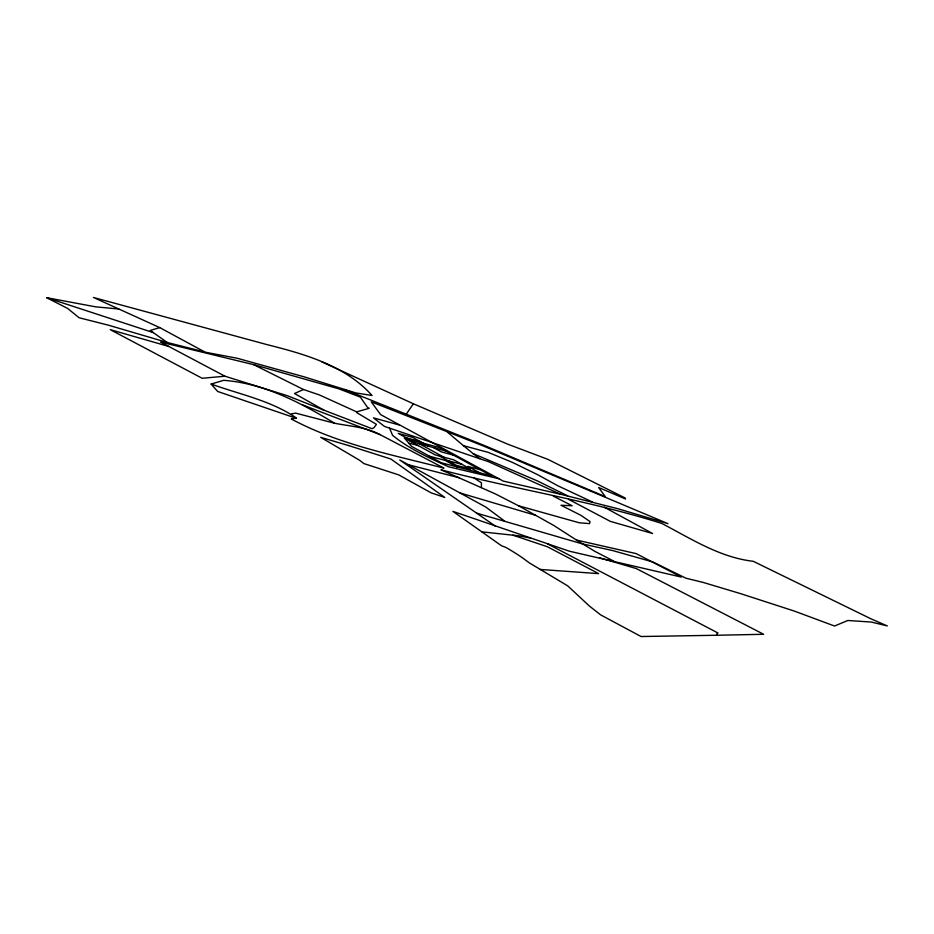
<?xml version="1.0" encoding="UTF-8"?>
<svg xmlns="http://www.w3.org/2000/svg" width="934" height="934" viewBox="0 0 934 934"><rect width="100%" height="100%" fill="white"/><g stroke="black" fill="none" stroke-linecap="round" stroke-linejoin="round"><path stroke-width="1.4" d="M547.417 543.798L717.686 632.843L716.576 635.26L641.063 636.521L600.585 614.841L589.354 606.014L567.79 585.922L529.403 562.91L521.966 557.47A97.872 15.563 23.8 0 0 505.971 547.464L501.453 545.725L452.92 511.388L569.32 551.188L681.365 577.084L636.194 553.617L576.395 540.027L553.955 525.573L518.65 505.819L495.253 493.864L440.918 469.767C514.249 489.066 589.412 500.554 661.809 523.449C690.997 538.673 719.775 557.446 753.224 561.287L870.99 618.833L887.3 625.92L871.259 622.044L847.815 620.491L834.541 626.025L794.344 611.081L740.732 593.685L703.185 582.431L685.976 578.216L652.808 561.964L612.844 550.605L582.104 543.822L476.655 513.151L399.775 459.995L485.82 507.08L504.547 521.02M717.686 632.843L716.576 635.26L763.65 634.291L636.217 568.537L599.71 557.832M406.255 414.182L485.482 445.962L605.314 496.666L598.647 487.525L625.5 498.954L625.173 497.997L547.954 459.388L507.722 444.164L413.377 403.78L406.255 414.182L344.284 389.478M303.48 389.501L294.537 393.518L324.016 410.201L371.954 428.671L373.95 427.76L376.425 424.351L357.01 412.805L356.671 411.871L319.381 394.93L303.48 389.501L253.639 364.645L160.438 342.031L224.977 376.227L287.497 395.771L324.016 410.201M159.737 327.612L150.257 330.449L167.209 342.474L206.484 352.433L237.178 358.247L303.807 376.741L355.784 392.922L372.036 395.502C345.206 365.439 304.601 354.103 266.914 344.588L93.493 297.479L159.737 327.612L204.534 351.826M356.671 411.871L369.21 408.286L367.436 407.329L360.337 397.102L338.925 388.859L253.639 364.645M211.142 384.049L223.705 380.325C264.018 383.314 300.573 402.636 334.57 423.23C349.935 426.324 366.163 427.013 380.185 434.684L443.965 468.144C392.187 454.765 338.82 444.526 291.28 418.981L296.417 418.047C271.21 400.604 239.746 394.405 211.142 384.049L217.657 391.463L295.856 418.152M291.443 413.89L295.576 413.108L334.57 423.23M224.977 376.227L202.153 378.27L110.247 329.655L168.797 346.467M540.144 569.436L598.671 573.628L547.359 546.74L512.906 535.159M118.816 309.002L95.875 306.877L46.7 297.701L67.703 308.477L79.075 317.747L108.624 325.23L167.209 342.474M481.851 531.855L518.767 535.812L530.255 538.007M560.505 494.214L503.274 481.103L380.593 414.603L371.265 401.842L483.041 445.868L667.985 523.659L618.133 508.796L560.505 494.214L488.529 461.7L384.423 426.394L373.507 417.883L399.542 425.052M380.185 434.684L302.441 404.866M498.908 478.733L448.518 466.755C429.115 457.905 409.185 448.904 392.584 435.349L389.56 428.181M459.458 477.834L408.532 464.793M429.512 456.259L445.273 460.427L457.03 466.895M480.099 469.65L468.016 466.451L479.691 472.826M447.841 460.637L462.073 464.408M447.363 432.08L463.474 445.693L488.167 452.336L512.392 462.377L538.019 474.881L557.983 485.855L592.425 502.002M408.66 443.02L418.409 445.658M453.515 455.162L441.338 451.869L433.691 447.69M410.213 441.152L445.903 451.017M406.313 437.836L420.709 441.782M518.65 505.819L579.337 522.795L589.517 523.612L590.008 521.546L580.878 515.323L561.019 505.259L572.157 505.761L553.325 496.129M459.937 492.942L535.626 515.311M46.7 297.701L153.363 332.632M321.67 361.785L413.377 403.78M463.474 445.693L473.071 453.597L537.097 480.765L567.709 495.849M613.731 561.112L594.993 551.434L576.395 540.027M568.526 499.305L610.322 521.37L652.574 533.512L604.251 507.197M428.904 446.382L412.641 437.369L398.211 433.388L414.474 442.319M418.934 443.533L443.813 457.181M439.389 456.002L456.376 465.319L470.561 469.055L453.655 459.808L435.162 454.87L404.562 438.058M473.982 477.893L481.407 482.785L481.419 487.606M476.655 513.151L495.592 526.309M473.071 453.597L479.796 458.664M491.728 475.978L441.327 462.774L411.474 446.3L404.34 437.988L439.821 447.701L491.728 475.978M348.475 445.518L320.701 437.334L359.637 460.287L363.863 463.579L398.736 474.892L431.134 492.848L444.817 497.472L390.867 459.014L348.475 445.518"/></g></svg>
